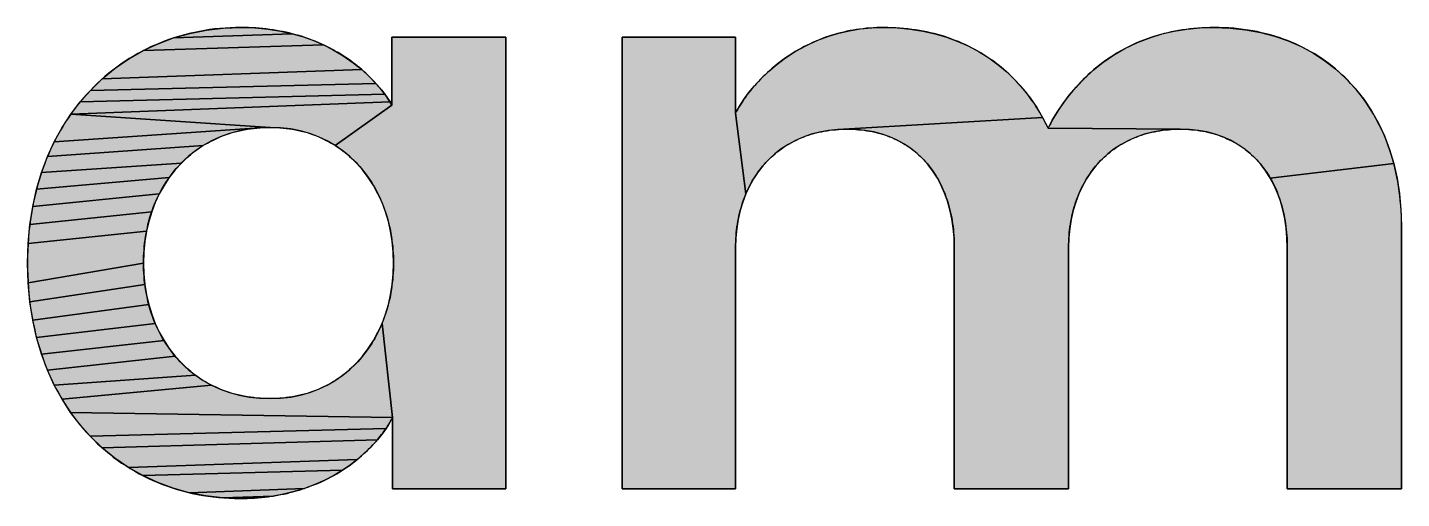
# Model space of a CAD drawing. Header units: millimetres. Extents: x 0 to 420, y 0 to 297.
# Drawn here: x 349.6 to 360.3, y 52.12 to 55.79 of the extents above; entities that cross this region are included whole.
import ezdxf

# ---------------------------------------------------------------- set-up
doc = ezdxf.new("R2010")
doc.units = ezdxf.units.MM
doc.header["$LTSCALE"] = 23.1
doc.layers.get('0').update_dxf_attribs({"linetype": 'CONTINUOUS'})

msp = doc.modelspace()

# ---------------------------------------------------------------- hatches: boundary and pattern name
at = {"linetype": 'CONTINUOUS'}
for points in [[(351.125, 55.782), (351.26, 55.788), (351.369, 55.784), (351.472, 55.775), (351.569, 55.759), (351.661, 55.739), (350.737, 55.706), (350.863, 55.741), (350.992, 55.767)], [(356.268, 55.788), (356.372, 55.784), (356.473, 55.775), (356.571, 55.76), (356.666, 55.738), (356.757, 55.712), (356.845, 55.679), (356.929, 55.641), (357.01, 55.598), (357.086, 55.55), (357.159, 55.497), (357.228, 55.439), (357.292, 55.377), (357.352, 55.31), (357.408, 55.239), (357.459, 55.164), (357.505, 55.085), (355.909, 54.992), (355.837, 54.985), (355.768, 54.972), (355.702, 54.955), (355.639, 54.933), (355.58, 54.907), (355.523, 54.876), (355.469, 54.841), (355.419, 54.802), (355.372, 54.759), (355.329, 54.712), (355.29, 54.662), (355.254, 54.608), (355.222, 54.551), (355.194, 54.491), (355.114, 55.12), (355.142, 55.17), (355.175, 55.223), (355.215, 55.277), (355.261, 55.333), (355.313, 55.389), (355.37, 55.444), (355.434, 55.498), (355.503, 55.55), (355.578, 55.599), (355.66, 55.644), (355.747, 55.685), (355.839, 55.719), (355.918, 55.743), (356, 55.762), (356.085, 55.776), (356.175, 55.785)], [(358.84, 55.788), (358.965, 55.783), (359.086, 55.77), (359.201, 55.749), (359.312, 55.72), (359.418, 55.683), (359.519, 55.638), (359.614, 55.587), (359.704, 55.528), (359.789, 55.462), (359.867, 55.391), (359.94, 55.312), (360.006, 55.228), (360.066, 55.138), (360.12, 55.043), (360.167, 54.942), (360.207, 54.837), (360.24, 54.727), (359.278, 54.614), (359.244, 54.668), (359.206, 54.718), (359.165, 54.764), (359.121, 54.806), (359.072, 54.845), (359.021, 54.879), (358.967, 54.909), (358.909, 54.935), (358.848, 54.956), (358.784, 54.973), (358.718, 54.985), (358.648, 54.993), (358.576, 54.995), (357.547, 55.002), (357.58, 55.064), (357.618, 55.128), (357.662, 55.193), (357.712, 55.26), (357.768, 55.326), (357.83, 55.391), (357.899, 55.454), (357.975, 55.515), (358.057, 55.571), (358.146, 55.623), (358.243, 55.67), (358.347, 55.71), (358.436, 55.737), (358.529, 55.758), (358.628, 55.774), (358.731, 55.784)], [(351.973, 55.617), (352.058, 55.566), (352.135, 55.513), (352.203, 55.459), (350.181, 55.388), (350.282, 55.47), (350.388, 55.543), (350.499, 55.607), (351.903, 55.652)], [(351.747, 55.714), (351.827, 55.685), (351.903, 55.652), (350.499, 55.607), (350.616, 55.661), (350.737, 55.706), (351.661, 55.739)], [(352.435, 55.183), (352.435, 55.711), (353.325, 55.711), (353.325, 52.193), (352.442, 52.193), (352.442, 52.749), (352.36, 53.481), (352.386, 53.553), (352.409, 53.628), (352.426, 53.705), (352.439, 53.785), (352.446, 53.868), (352.449, 53.952), (352.446, 54.037), (352.439, 54.119), (352.426, 54.199), (352.409, 54.276), (352.386, 54.351), (352.36, 54.423), (352.328, 54.492), (352.293, 54.557), (352.253, 54.619), (352.209, 54.677), (352.161, 54.731), (352.109, 54.781), (352.054, 54.827), (351.995, 54.868)], [(355.114, 54.07), (355.114, 52.193), (354.231, 52.193), (354.231, 55.711), (355.114, 55.711), (355.114, 55.12), (355.194, 54.491), (355.17, 54.427), (355.15, 54.361), (355.134, 54.292), (355.123, 54.221), (355.116, 54.147)], [(352.262, 55.404), (352.312, 55.352), (350.088, 55.297), (350.181, 55.388), (352.203, 55.459)], [(352.355, 55.302), (352.381, 55.267), (350.008, 55.208), (350.088, 55.297), (352.312, 55.352)], [(352.404, 55.235), (352.422, 55.207), (349.935, 55.111), (350.008, 55.208), (352.381, 55.267)], [(352.435, 55.183), (351.995, 54.868), (351.932, 54.904), (351.866, 54.935), (351.797, 54.961), (351.724, 54.982), (351.649, 54.997), (351.57, 55.006), (351.489, 55.009), (349.935, 55.111), (352.422, 55.207)], [(349.868, 55.007), (349.935, 55.111), (351.489, 55.009), (351.405, 55.006), (349.807, 54.897)], [(356.055, 54.993), (355.983, 54.995), (355.909, 54.992), (357.505, 55.085), (357.547, 55.002), (358.576, 54.995), (358.502, 54.992), (358.43, 54.985), (358.362, 54.972), (358.296, 54.955), (358.233, 54.933), (358.173, 54.907), (358.116, 54.876), (358.063, 54.841), (358.012, 54.802), (357.966, 54.759), (357.922, 54.712), (357.883, 54.662), (357.847, 54.608), (357.815, 54.551), (357.787, 54.491), (357.763, 54.427), (357.743, 54.361), (357.728, 54.292), (357.716, 54.221), (357.709, 54.147), (357.707, 54.07), (357.707, 52.193), (356.817, 52.193), (356.817, 54.07), (356.815, 54.148), (356.809, 54.224), (356.798, 54.297), (356.783, 54.366), (356.765, 54.433), (356.742, 54.497), (356.715, 54.557), (356.685, 54.614), (356.651, 54.668), (356.613, 54.718), (356.572, 54.764), (356.527, 54.806), (356.479, 54.845), (356.428, 54.879), (356.373, 54.909), (356.316, 54.935), (356.255, 54.956), (356.191, 54.973), (356.124, 54.985)], [(351.032, 54.904), (350.968, 54.868), (349.754, 54.781), (349.807, 54.897), (351.405, 55.006), (351.324, 54.997), (351.246, 54.982), (351.172, 54.961), (351.1, 54.935)], [(350.85, 54.781), (350.797, 54.731), (349.708, 54.658), (349.754, 54.781), (350.968, 54.868), (350.907, 54.827)], [(350.748, 54.677), (350.702, 54.619), (349.669, 54.528), (349.708, 54.658), (350.797, 54.731)], [(360.24, 54.727), (360.266, 54.612), (360.285, 54.493), (360.296, 54.37), (360.3, 54.244), (360.3, 52.193), (359.41, 52.193), (359.41, 54.07), (359.408, 54.148), (359.402, 54.224), (359.391, 54.297), (359.376, 54.366), (359.358, 54.433), (359.335, 54.497), (359.308, 54.557), (359.278, 54.614)], [(350.662, 54.557), (350.625, 54.492), (349.639, 54.393), (349.669, 54.528), (350.702, 54.619)], [(350.593, 54.423), (350.566, 54.351), (349.617, 54.252), (349.639, 54.393), (350.625, 54.492)], [(350.543, 54.276), (350.525, 54.199), (349.603, 54.105), (349.617, 54.252), (350.566, 54.351)], [(350.513, 54.119), (350.505, 54.037), (350.502, 53.952), (349.603, 53.798), (349.598, 53.952), (349.603, 54.105), (350.525, 54.199)], [(350.505, 53.868), (350.513, 53.785), (349.617, 53.649), (349.603, 53.798), (350.502, 53.952)], [(350.525, 53.705), (350.543, 53.628), (349.639, 53.507), (349.617, 53.649), (350.513, 53.785)], [(350.566, 53.553), (350.593, 53.481), (349.669, 53.371), (349.639, 53.507), (350.543, 53.628)], [(350.625, 53.412), (350.662, 53.347), (349.708, 53.241), (349.669, 53.371), (350.593, 53.481)], [(351.489, 52.895), (351.57, 52.898), (351.649, 52.907), (351.724, 52.922), (351.797, 52.943), (351.866, 52.969), (351.932, 53), (351.995, 53.036), (352.054, 53.077), (352.109, 53.123), (352.161, 53.173), (352.209, 53.227), (352.253, 53.285), (352.293, 53.347), (352.328, 53.412), (352.36, 53.481), (352.442, 52.749), (349.934, 52.787), (349.868, 52.891), (351.032, 53), (351.1, 52.969), (351.172, 52.943), (351.246, 52.922), (351.324, 52.907), (351.405, 52.898)], [(350.702, 53.285), (350.748, 53.227), (349.754, 53.118), (349.708, 53.241), (350.662, 53.347)], [(350.85, 53.123), (350.907, 53.077), (349.807, 53.001), (349.754, 53.118), (350.748, 53.227), (350.797, 53.173)], [(350.968, 53.036), (351.032, 53), (349.868, 52.891), (349.807, 53.001), (350.907, 53.077)], [(352.413, 52.696), (352.391, 52.663), (350.087, 52.602), (350.008, 52.691), (349.934, 52.787), (352.442, 52.749), (352.429, 52.725)], [(352.366, 52.627), (352.324, 52.575), (350.18, 52.512), (350.087, 52.602), (352.391, 52.663)], [(352.274, 52.52), (352.216, 52.464), (352.166, 52.421), (350.386, 52.358), (350.28, 52.43), (350.18, 52.512), (352.324, 52.575)], [(352.111, 52.378), (352.051, 52.337), (350.497, 52.295), (350.386, 52.358), (352.166, 52.421)], [(351.985, 52.297), (351.914, 52.26), (351.837, 52.226), (351.755, 52.195), (350.859, 52.162), (350.734, 52.197), (350.613, 52.241), (350.497, 52.295), (352.051, 52.337)], [(351.666, 52.168), (351.592, 52.151), (351.513, 52.136), (351.119, 52.122), (350.987, 52.137), (350.859, 52.162), (351.755, 52.195)], [(351.43, 52.126), (351.344, 52.119), (351.253, 52.117), (351.119, 52.122), (351.513, 52.136)]]:
    msp.add_hatch(color=7, dxfattribs=at).paths.add_polyline_path(points)

# ---------------------------------------------------------------- linework, layer by layer
at = {"color": 7, "linetype": 'CONTINUOUS'}
for p, q in [((353.325, 55.711), (352.435, 55.711)), ((352.435, 55.711), (352.435, 55.183)), ((353.325, 52.193), (353.325, 55.711)), ((355.114, 55.711), (354.231, 55.711)), ((354.231, 55.711), (354.231, 52.193)), ((355.114, 55.12), (355.114, 55.711)), ((360.3, 52.193), (360.3, 54.244)), ((355.114, 52.193), (355.114, 54.07)), ((356.817, 54.07), (356.817, 52.193)), ((357.707, 52.193), (357.707, 54.07)), ((359.41, 54.07), (359.41, 52.193)), ((352.442, 52.749), (352.442, 52.193)), ((352.442, 52.193), (353.325, 52.193)), ((354.231, 52.193), (355.114, 52.193)), ((356.817, 52.193), (357.707, 52.193)), ((359.41, 52.193), (360.3, 52.193))]:
    msp.add_line(p, q, dxfattribs=at)
for points in [[(351.26, 55.788), (351.219, 55.787), (351.178, 55.786), (351.137, 55.783), (351.096, 55.78), (351.056, 55.776), (351.016, 55.771), (350.976, 55.764), (350.937, 55.757), (350.898, 55.749), (350.859, 55.741), (350.821, 55.731), (350.783, 55.72), (350.745, 55.709), (350.708, 55.696), (350.671, 55.683), (350.634, 55.669), (350.598, 55.653), (350.562, 55.638), (350.527, 55.621), (350.493, 55.603), (350.458, 55.584), (350.424, 55.565), (350.391, 55.545), (350.358, 55.524), (350.326, 55.502), (350.294, 55.479), (350.263, 55.456), (350.232, 55.431), (350.202, 55.406), (350.173, 55.38), (350.144, 55.353), (350.115, 55.326), (350.088, 55.297), (350.061, 55.269), (350.036, 55.24), (350.011, 55.21), (349.986, 55.18), (349.962, 55.149), (349.939, 55.117), (349.917, 55.084), (349.895, 55.051), (349.873, 55.017), (349.853, 54.982), (349.833, 54.947), (349.814, 54.911), (349.796, 54.874), (349.778, 54.836), (349.761, 54.798), (349.745, 54.759), (349.73, 54.72), (349.715, 54.68), (349.702, 54.639), (349.689, 54.598), (349.677, 54.556), (349.665, 54.513), (349.655, 54.469), (349.645, 54.425), (349.637, 54.381), (349.629, 54.336), (349.622, 54.29), (349.616, 54.243), (349.61, 54.196), (349.606, 54.149), (349.603, 54.1), (349.6, 54.052), (349.599, 54.002), (349.598, 53.952)], [(351.125, 55.782), (351.26, 55.788), (351.369, 55.784), (351.472, 55.775), (351.569, 55.759), (351.661, 55.739), (350.737, 55.706), (350.863, 55.741), (350.992, 55.767), (351.125, 55.782)], [(352.435, 55.183), (352.431, 55.19), (352.427, 55.197), (352.423, 55.205), (352.418, 55.213), (352.412, 55.222), (352.407, 55.23), (352.401, 55.24), (352.394, 55.249), (352.387, 55.259), (352.38, 55.269), (352.372, 55.28), (352.364, 55.291), (352.355, 55.302), (352.345, 55.314), (352.335, 55.326), (352.324, 55.339), (352.312, 55.352), (352.3, 55.365), (352.288, 55.378), (352.275, 55.391), (352.262, 55.404), (352.248, 55.418), (352.233, 55.431), (352.218, 55.445), (352.203, 55.459), (352.186, 55.472), (352.17, 55.486), (352.153, 55.5), (352.135, 55.513), (352.117, 55.527), (352.098, 55.54), (352.078, 55.553), (352.058, 55.566), (352.038, 55.579), (352.017, 55.592), (351.995, 55.604), (351.973, 55.617), (351.952, 55.628), (351.93, 55.639), (351.908, 55.649), (351.886, 55.66), (351.863, 55.67), (351.839, 55.68), (351.815, 55.689), (351.791, 55.698), (351.766, 55.707), (351.74, 55.716), (351.714, 55.724), (351.688, 55.731), (351.661, 55.739), (351.637, 55.745), (351.612, 55.75), (351.588, 55.756), (351.563, 55.76), (351.537, 55.765), (351.511, 55.769), (351.485, 55.773), (351.458, 55.776), (351.431, 55.779), (351.404, 55.782), (351.376, 55.784), (351.347, 55.785), (351.319, 55.787), (351.29, 55.787), (351.26, 55.788)], [(356.268, 55.788), (356.372, 55.784), (356.473, 55.775), (356.571, 55.76), (356.666, 55.738), (356.757, 55.712), (356.845, 55.679), (356.929, 55.641), (357.01, 55.598), (357.086, 55.55), (357.159, 55.497), (357.228, 55.439), (357.292, 55.377), (357.352, 55.31), (357.408, 55.239), (357.459, 55.164), (357.505, 55.085), (355.909, 54.992), (355.837, 54.985), (355.768, 54.972), (355.702, 54.955), (355.639, 54.933), (355.58, 54.907), (355.523, 54.876), (355.469, 54.841), (355.419, 54.802), (355.372, 54.759), (355.329, 54.712), (355.29, 54.662), (355.254, 54.608), (355.222, 54.551), (355.194, 54.491), (355.114, 55.12), (355.142, 55.17), (355.175, 55.223), (355.215, 55.277), (355.261, 55.333), (355.313, 55.389), (355.37, 55.444), (355.434, 55.498), (355.503, 55.55), (355.578, 55.599), (355.66, 55.644), (355.747, 55.685), (355.839, 55.719), (355.918, 55.743), (356, 55.762), (356.085, 55.776), (356.175, 55.785), (356.268, 55.788)], [(356.268, 55.788), (356.24, 55.787), (356.213, 55.787), (356.186, 55.785), (356.159, 55.783), (356.132, 55.781), (356.106, 55.778), (356.08, 55.775), (356.055, 55.771), (356.03, 55.767), (356.005, 55.763), (355.98, 55.758), (355.956, 55.752), (355.932, 55.747), (355.908, 55.74), (355.885, 55.734), (355.862, 55.727), (355.839, 55.719), (355.814, 55.711), (355.789, 55.702), (355.765, 55.692), (355.741, 55.682), (355.717, 55.672), (355.694, 55.661), (355.671, 55.65), (355.648, 55.639), (355.626, 55.627), (355.605, 55.615), (355.584, 55.602), (355.563, 55.59), (355.543, 55.577), (355.523, 55.564), (355.503, 55.55), (355.481, 55.535), (355.46, 55.519), (355.439, 55.503), (355.419, 55.486), (355.399, 55.47), (355.38, 55.453), (355.361, 55.436), (355.343, 55.419), (355.325, 55.402), (355.308, 55.385), (355.292, 55.367), (355.276, 55.35), (355.261, 55.333), (355.246, 55.316), (355.232, 55.299), (355.218, 55.282), (355.205, 55.265), (355.193, 55.248), (355.181, 55.231), (355.17, 55.214), (355.159, 55.198), (355.149, 55.182), (355.139, 55.166), (355.13, 55.151), (355.122, 55.135), (355.114, 55.12)], [(357.547, 55.002), (357.535, 55.028), (357.522, 55.053), (357.509, 55.078), (357.496, 55.102), (357.482, 55.126), (357.468, 55.15), (357.453, 55.173), (357.438, 55.197), (357.422, 55.219), (357.406, 55.242), (357.389, 55.264), (357.373, 55.285), (357.355, 55.306), (357.338, 55.327), (357.319, 55.347), (357.301, 55.367), (357.282, 55.387), (357.263, 55.406), (357.243, 55.425), (357.223, 55.443), (357.202, 55.461), (357.181, 55.479), (357.16, 55.496), (357.139, 55.513), (357.117, 55.529), (357.094, 55.544), (357.071, 55.56), (357.048, 55.575), (357.025, 55.589), (357.001, 55.603), (356.977, 55.616), (356.952, 55.629), (356.928, 55.642), (356.902, 55.654), (356.877, 55.665), (356.851, 55.677), (356.825, 55.687), (356.798, 55.697), (356.771, 55.707), (356.744, 55.716), (356.717, 55.724), (356.689, 55.732), (356.661, 55.74), (356.632, 55.747), (356.604, 55.753), (356.574, 55.759), (356.545, 55.764), (356.515, 55.769), (356.486, 55.773), (356.455, 55.777), (356.425, 55.78), (356.394, 55.783), (356.363, 55.785), (356.332, 55.786), (356.3, 55.787), (356.268, 55.788)], [(358.84, 55.788), (358.965, 55.783), (359.086, 55.77), (359.201, 55.749), (359.312, 55.72), (359.418, 55.683), (359.519, 55.638), (359.614, 55.587), (359.704, 55.528), (359.789, 55.462), (359.867, 55.391), (359.94, 55.312), (360.006, 55.228), (360.066, 55.138), (360.12, 55.043), (360.167, 54.942), (360.207, 54.837), (360.24, 54.727), (359.278, 54.614), (359.244, 54.668), (359.206, 54.718), (359.165, 54.764), (359.121, 54.806), (359.072, 54.845), (359.021, 54.879), (358.967, 54.909), (358.909, 54.935), (358.848, 54.956), (358.784, 54.973), (358.718, 54.985), (358.648, 54.993), (358.576, 54.995), (357.547, 55.002), (357.58, 55.064), (357.618, 55.128), (357.662, 55.193), (357.712, 55.26), (357.768, 55.326), (357.83, 55.391), (357.899, 55.454), (357.975, 55.515), (358.057, 55.571), (358.146, 55.623), (358.243, 55.67), (358.347, 55.71), (358.436, 55.737), (358.529, 55.758), (358.628, 55.774), (358.731, 55.784), (358.84, 55.788)], [(358.84, 55.788), (358.808, 55.787), (358.776, 55.786), (358.744, 55.785), (358.713, 55.783), (358.682, 55.78), (358.652, 55.777), (358.622, 55.773), (358.592, 55.769), (358.563, 55.765), (358.535, 55.759), (358.507, 55.754), (358.479, 55.747), (358.452, 55.741), (358.425, 55.734), (358.398, 55.726), (358.372, 55.718), (358.347, 55.71), (358.318, 55.7), (358.291, 55.689), (358.263, 55.678), (358.236, 55.667), (358.21, 55.655), (358.184, 55.643), (358.159, 55.63), (358.134, 55.617), (358.11, 55.603), (358.086, 55.589), (358.063, 55.575), (358.04, 55.56), (358.018, 55.545), (357.996, 55.53), (357.975, 55.515), (357.951, 55.497), (357.928, 55.478), (357.905, 55.459), (357.883, 55.44), (357.861, 55.421), (357.841, 55.401), (357.82, 55.381), (357.801, 55.361), (357.782, 55.341), (357.764, 55.321), (357.746, 55.301), (357.729, 55.28), (357.712, 55.26), (357.695, 55.238), (357.678, 55.215), (357.662, 55.193), (357.647, 55.171), (357.632, 55.149), (357.618, 55.128), (357.605, 55.106), (357.592, 55.085), (357.58, 55.064), (357.568, 55.043), (357.557, 55.022), (357.547, 55.002)], [(360.3, 54.244), (360.3, 54.283), (360.299, 54.323), (360.297, 54.361), (360.294, 54.4), (360.291, 54.438), (360.287, 54.475), (360.282, 54.513), (360.277, 54.55), (360.271, 54.586), (360.264, 54.622), (360.257, 54.658), (360.248, 54.693), (360.24, 54.728), (360.23, 54.763), (360.22, 54.797), (360.209, 54.83), (360.197, 54.864), (360.185, 54.896), (360.172, 54.929), (360.159, 54.96), (360.145, 54.992), (360.13, 55.023), (360.114, 55.053), (360.098, 55.083), (360.082, 55.112), (360.064, 55.141), (360.046, 55.169), (360.028, 55.197), (360.009, 55.224), (359.989, 55.251), (359.969, 55.277), (359.948, 55.303), (359.926, 55.328), (359.904, 55.352), (359.881, 55.376), (359.858, 55.399), (359.834, 55.422), (359.81, 55.444), (359.785, 55.466), (359.759, 55.486), (359.733, 55.507), (359.707, 55.526), (359.68, 55.545), (359.652, 55.563), (359.624, 55.581), (359.595, 55.598), (359.566, 55.614), (359.536, 55.63), (359.506, 55.645), (359.475, 55.659), (359.444, 55.673), (359.412, 55.685), (359.38, 55.697), (359.347, 55.709), (359.314, 55.719), (359.28, 55.729), (359.246, 55.738), (359.211, 55.747), (359.176, 55.755), (359.141, 55.761), (359.105, 55.767), (359.068, 55.773), (359.031, 55.777), (358.994, 55.781), (358.956, 55.784), (358.918, 55.786), (358.879, 55.787), (358.84, 55.788)], [(351.973, 55.617), (352.058, 55.566), (352.135, 55.513), (352.203, 55.459), (350.181, 55.388), (350.282, 55.47), (350.388, 55.543), (350.499, 55.607), (351.903, 55.652), (351.973, 55.617)], [(351.747, 55.714), (351.827, 55.685), (351.903, 55.652), (350.499, 55.607), (350.616, 55.661), (350.737, 55.706), (351.661, 55.739), (351.747, 55.714)], [(352.435, 55.183), (352.435, 55.711), (353.325, 55.711), (353.325, 52.193), (352.442, 52.193), (352.442, 52.749), (352.36, 53.481), (352.386, 53.553), (352.409, 53.628), (352.426, 53.705), (352.439, 53.785), (352.446, 53.868), (352.449, 53.952), (352.446, 54.037), (352.439, 54.119), (352.426, 54.199), (352.409, 54.276), (352.386, 54.351), (352.36, 54.423), (352.328, 54.492), (352.293, 54.557), (352.253, 54.619), (352.209, 54.677), (352.161, 54.731), (352.109, 54.781), (352.054, 54.827), (351.995, 54.868), (352.435, 55.183)], [(355.114, 54.07), (355.114, 52.193), (354.231, 52.193), (354.231, 55.711), (355.114, 55.711), (355.114, 55.12), (355.194, 54.491), (355.17, 54.427), (355.15, 54.361), (355.134, 54.292), (355.123, 54.221), (355.116, 54.147), (355.114, 54.07)], [(352.262, 55.404), (352.312, 55.352), (350.088, 55.297), (350.181, 55.388), (352.203, 55.459), (352.262, 55.404)], [(352.355, 55.302), (352.381, 55.267), (350.008, 55.208), (350.088, 55.297), (352.312, 55.352), (352.355, 55.302)], [(352.404, 55.235), (352.422, 55.207), (349.935, 55.111), (350.008, 55.208), (352.381, 55.267), (352.404, 55.235)], [(352.435, 55.183), (351.995, 54.868), (351.932, 54.904), (351.866, 54.935), (351.797, 54.961), (351.724, 54.982), (351.649, 54.997), (351.57, 55.006), (351.489, 55.009), (349.935, 55.111), (352.422, 55.207), (352.435, 55.183)], [(349.868, 55.007), (349.935, 55.111), (351.489, 55.009), (351.405, 55.006), (349.807, 54.897), (349.868, 55.007)], [(350.502, 53.952), (350.502, 53.978), (350.503, 54.005), (350.504, 54.03), (350.506, 54.056), (350.508, 54.082), (350.511, 54.107), (350.514, 54.132), (350.518, 54.157), (350.522, 54.181), (350.527, 54.206), (350.532, 54.23), (350.537, 54.254), (350.544, 54.278), (350.55, 54.301), (350.557, 54.324), (350.564, 54.347), (350.572, 54.369), (350.581, 54.392), (350.589, 54.414), (350.599, 54.435), (350.608, 54.457), (350.618, 54.478), (350.629, 54.499), (350.64, 54.519), (350.651, 54.539), (350.663, 54.559), (350.675, 54.579), (350.688, 54.598), (350.701, 54.616), (350.714, 54.635), (350.728, 54.653), (350.742, 54.67), (350.757, 54.688), (350.772, 54.705), (350.787, 54.721), (350.803, 54.737), (350.819, 54.753), (350.835, 54.768), (350.852, 54.783), (350.87, 54.798), (350.887, 54.812), (350.905, 54.825), (350.924, 54.839), (350.942, 54.851), (350.961, 54.864), (350.981, 54.876), (351, 54.887), (351.021, 54.898), (351.041, 54.908), (351.062, 54.918), (351.083, 54.928), (351.104, 54.937), (351.126, 54.945), (351.148, 54.953), (351.171, 54.961), (351.193, 54.968), (351.216, 54.974), (351.24, 54.98), (351.263, 54.985), (351.287, 54.99), (351.312, 54.995), (351.336, 54.998), (351.361, 55.001), (351.386, 55.004), (351.411, 55.006), (351.437, 55.008), (351.463, 55.008), (351.489, 55.009)], [(351.489, 55.009), (351.515, 55.008), (351.54, 55.008), (351.565, 55.006), (351.589, 55.004), (351.613, 55.001), (351.637, 54.998), (351.661, 54.995), (351.685, 54.99), (351.708, 54.985), (351.731, 54.98), (351.753, 54.974), (351.776, 54.968), (351.798, 54.961), (351.819, 54.953), (351.841, 54.945), (351.862, 54.937), (351.883, 54.928), (351.903, 54.918), (351.923, 54.908), (351.943, 54.898), (351.963, 54.887), (351.982, 54.876), (352.001, 54.864), (352.019, 54.851), (352.038, 54.839), (352.055, 54.825), (352.073, 54.812), (352.09, 54.798), (352.107, 54.783), (352.123, 54.768), (352.139, 54.753), (352.155, 54.737), (352.171, 54.721), (352.186, 54.705), (352.2, 54.688), (352.214, 54.67), (352.228, 54.653), (352.242, 54.635), (352.255, 54.616), (352.267, 54.598), (352.28, 54.579), (352.292, 54.559), (352.303, 54.539), (352.314, 54.519), (352.325, 54.499), (352.335, 54.478), (352.345, 54.457), (352.354, 54.435), (352.363, 54.414), (352.372, 54.392), (352.38, 54.369), (352.388, 54.347), (352.395, 54.324), (352.402, 54.301), (352.408, 54.278), (352.414, 54.254), (352.42, 54.23), (352.425, 54.206), (352.429, 54.181), (352.433, 54.157), (352.437, 54.132), (352.44, 54.107), (352.443, 54.082), (352.445, 54.056), (352.447, 54.03), (352.448, 54.005), (352.449, 53.978), (352.449, 53.952)], [(356.055, 54.993), (355.983, 54.995), (355.909, 54.992), (357.505, 55.085), (357.547, 55.002), (358.576, 54.995), (358.502, 54.992), (358.43, 54.985), (358.362, 54.972), (358.296, 54.955), (358.233, 54.933), (358.173, 54.907), (358.116, 54.876), (358.063, 54.841), (358.012, 54.802), (357.966, 54.759), (357.922, 54.712), (357.883, 54.662), (357.847, 54.608), (357.815, 54.551), (357.787, 54.491), (357.763, 54.427), (357.743, 54.361), (357.728, 54.292), (357.716, 54.221), (357.709, 54.147), (357.707, 54.07), (357.707, 52.193), (356.817, 52.193), (356.817, 54.07), (356.815, 54.148), (356.809, 54.224), (356.798, 54.297), (356.783, 54.366), (356.765, 54.433), (356.742, 54.497), (356.715, 54.557), (356.685, 54.614), (356.651, 54.668), (356.613, 54.718), (356.572, 54.764), (356.527, 54.806), (356.479, 54.845), (356.428, 54.879), (356.373, 54.909), (356.316, 54.935), (356.255, 54.956), (356.191, 54.973), (356.124, 54.985), (356.055, 54.993)], [(351.032, 54.904), (350.968, 54.868), (349.754, 54.781), (349.807, 54.897), (351.405, 55.006), (351.324, 54.997), (351.246, 54.982), (351.172, 54.961), (351.1, 54.935), (351.032, 54.904)], [(355.114, 54.07), (355.114, 54.094), (355.115, 54.118), (355.116, 54.141), (355.117, 54.164), (355.119, 54.187), (355.122, 54.21), (355.124, 54.232), (355.128, 54.255), (355.131, 54.277), (355.135, 54.298), (355.14, 54.32), (355.145, 54.341), (355.15, 54.362), (355.156, 54.383), (355.162, 54.403), (355.168, 54.424), (355.175, 54.444), (355.183, 54.463), (355.19, 54.483), (355.198, 54.502), (355.207, 54.52), (355.216, 54.539), (355.225, 54.557), (355.234, 54.575), (355.244, 54.592), (355.255, 54.61), (355.265, 54.627), (355.276, 54.643), (355.288, 54.66), (355.3, 54.676), (355.312, 54.691), (355.324, 54.706), (355.337, 54.721), (355.35, 54.736), (355.364, 54.75), (355.378, 54.764), (355.392, 54.778), (355.406, 54.791), (355.421, 54.804), (355.436, 54.816), (355.452, 54.828), (355.468, 54.84), (355.484, 54.851), (355.5, 54.862), (355.517, 54.872), (355.534, 54.882), (355.552, 54.892), (355.569, 54.901), (355.587, 54.91), (355.606, 54.919), (355.624, 54.927), (355.643, 54.934), (355.662, 54.942), (355.682, 54.948), (355.702, 54.955), (355.722, 54.96), (355.742, 54.966), (355.762, 54.971), (355.783, 54.975), (355.804, 54.979), (355.826, 54.983), (355.847, 54.986), (355.869, 54.989), (355.892, 54.991), (355.914, 54.993), (355.937, 54.994), (355.96, 54.995), (355.983, 54.995)], [(355.983, 54.995), (356.005, 54.995), (356.028, 54.994), (356.05, 54.993), (356.072, 54.991), (356.093, 54.989), (356.114, 54.987), (356.135, 54.983), (356.156, 54.98), (356.177, 54.976), (356.197, 54.972), (356.217, 54.967), (356.236, 54.962), (356.256, 54.956), (356.275, 54.95), (356.294, 54.943), (356.312, 54.936), (356.33, 54.929), (356.348, 54.921), (356.366, 54.913), (356.383, 54.904), (356.4, 54.895), (356.417, 54.885), (356.433, 54.876), (356.449, 54.865), (356.465, 54.855), (356.481, 54.844), (356.496, 54.832), (356.511, 54.82), (356.525, 54.808), (356.539, 54.795), (356.553, 54.782), (356.567, 54.769), (356.58, 54.755), (356.593, 54.741), (356.606, 54.727), (356.618, 54.712), (356.63, 54.697), (356.641, 54.681), (356.652, 54.665), (356.663, 54.649), (356.674, 54.633), (356.684, 54.616), (356.694, 54.599), (356.703, 54.581), (356.712, 54.563), (356.721, 54.545), (356.729, 54.527), (356.737, 54.508), (356.745, 54.489), (356.752, 54.469), (356.759, 54.449), (356.766, 54.429), (356.772, 54.409), (356.778, 54.388), (356.783, 54.367), (356.788, 54.346), (356.793, 54.325), (356.797, 54.303), (356.801, 54.281), (356.804, 54.259), (356.807, 54.236), (356.81, 54.213), (356.812, 54.19), (356.814, 54.166), (356.815, 54.143), (356.816, 54.119), (356.817, 54.095), (356.817, 54.07)], [(357.707, 54.07), (357.707, 54.094), (357.708, 54.118), (357.709, 54.141), (357.711, 54.164), (357.713, 54.187), (357.715, 54.21), (357.718, 54.232), (357.721, 54.255), (357.725, 54.277), (357.729, 54.298), (357.733, 54.32), (357.738, 54.341), (357.743, 54.362), (357.749, 54.383), (357.755, 54.403), (357.762, 54.424), (357.769, 54.444), (357.776, 54.463), (357.784, 54.483), (357.792, 54.502), (357.8, 54.52), (357.809, 54.539), (357.818, 54.557), (357.828, 54.575), (357.838, 54.592), (357.848, 54.61), (357.859, 54.627), (357.87, 54.643), (357.881, 54.66), (357.893, 54.676), (357.905, 54.691), (357.918, 54.706), (357.93, 54.721), (357.944, 54.736), (357.957, 54.75), (357.971, 54.764), (357.985, 54.778), (358, 54.791), (358.014, 54.804), (358.03, 54.816), (358.045, 54.828), (358.061, 54.84), (358.077, 54.851), (358.094, 54.862), (358.11, 54.872), (358.127, 54.882), (358.145, 54.892), (358.163, 54.901), (358.181, 54.91), (358.199, 54.919), (358.217, 54.927), (358.236, 54.934), (358.256, 54.942), (358.275, 54.948), (358.295, 54.955), (358.315, 54.96), (358.335, 54.966), (358.356, 54.971), (358.377, 54.975), (358.398, 54.979), (358.419, 54.983), (358.441, 54.986), (358.463, 54.989), (358.485, 54.991), (358.507, 54.993), (358.53, 54.994), (358.553, 54.995), (358.576, 54.995)], [(358.576, 54.995), (358.599, 54.995), (358.621, 54.994), (358.643, 54.993), (358.665, 54.991), (358.686, 54.989), (358.708, 54.987), (358.729, 54.983), (358.75, 54.98), (358.77, 54.976), (358.79, 54.972), (358.81, 54.967), (358.83, 54.962), (358.849, 54.956), (358.868, 54.95), (358.887, 54.943), (358.905, 54.936), (358.924, 54.929), (358.941, 54.921), (358.959, 54.913), (358.976, 54.904), (358.993, 54.895), (359.01, 54.885), (359.027, 54.876), (359.043, 54.865), (359.058, 54.855), (359.074, 54.844), (359.089, 54.832), (359.104, 54.82), (359.118, 54.808), (359.133, 54.795), (359.147, 54.782), (359.16, 54.769), (359.173, 54.755), (359.186, 54.741), (359.199, 54.727), (359.211, 54.712), (359.223, 54.697), (359.234, 54.681), (359.246, 54.665), (359.256, 54.649), (359.267, 54.633), (359.277, 54.616), (359.287, 54.599), (359.296, 54.581), (359.306, 54.563), (359.314, 54.545), (359.323, 54.527), (359.331, 54.508), (359.338, 54.489), (359.346, 54.469), (359.352, 54.449), (359.359, 54.429), (359.365, 54.409), (359.371, 54.388), (359.376, 54.367), (359.381, 54.346), (359.386, 54.325), (359.39, 54.303), (359.394, 54.281), (359.397, 54.259), (359.4, 54.236), (359.403, 54.213), (359.405, 54.19), (359.407, 54.166), (359.409, 54.143), (359.41, 54.119), (359.41, 54.095), (359.41, 54.07)], [(350.85, 54.781), (350.797, 54.731), (349.708, 54.658), (349.754, 54.781), (350.968, 54.868), (350.907, 54.827), (350.85, 54.781)], [(350.748, 54.677), (350.702, 54.619), (349.669, 54.528), (349.708, 54.658), (350.797, 54.731), (350.748, 54.677)], [(360.24, 54.727), (360.266, 54.612), (360.285, 54.493), (360.296, 54.37), (360.3, 54.244), (360.3, 52.193), (359.41, 52.193), (359.41, 54.07), (359.408, 54.148), (359.402, 54.224), (359.391, 54.297), (359.376, 54.366), (359.358, 54.433), (359.335, 54.497), (359.308, 54.557), (359.278, 54.614), (360.24, 54.727)], [(350.662, 54.557), (350.625, 54.492), (349.639, 54.393), (349.669, 54.528), (350.702, 54.619), (350.662, 54.557)], [(350.593, 54.423), (350.566, 54.351), (349.617, 54.252), (349.639, 54.393), (350.625, 54.492), (350.593, 54.423)], [(350.543, 54.276), (350.525, 54.199), (349.603, 54.105), (349.617, 54.252), (350.566, 54.351), (350.543, 54.276)], [(350.513, 54.119), (350.505, 54.037), (350.502, 53.952), (349.603, 53.798), (349.598, 53.952), (349.603, 54.105), (350.525, 54.199), (350.513, 54.119)], [(349.598, 53.952), (349.599, 53.903), (349.6, 53.854), (349.603, 53.806), (349.606, 53.759), (349.61, 53.712), (349.615, 53.666), (349.62, 53.62), (349.627, 53.575), (349.634, 53.531), (349.643, 53.487), (349.652, 53.444), (349.662, 53.401), (349.672, 53.359), (349.684, 53.318), (349.696, 53.277), (349.709, 53.237), (349.723, 53.198), (349.737, 53.159), (349.752, 53.121), (349.768, 53.083), (349.785, 53.047), (349.802, 53.01), (349.82, 52.975), (349.839, 52.94), (349.858, 52.906), (349.879, 52.872), (349.899, 52.84), (349.921, 52.807), (349.942, 52.776), (349.965, 52.745), (349.988, 52.715), (350.012, 52.686), (350.036, 52.657), (350.061, 52.629), (350.087, 52.602), (350.115, 52.573), (350.144, 52.544), (350.174, 52.517), (350.205, 52.49), (350.236, 52.465), (350.267, 52.44), (350.3, 52.416), (350.332, 52.393), (350.366, 52.371), (350.399, 52.35), (350.434, 52.329), (350.469, 52.31), (350.504, 52.291), (350.54, 52.274), (350.576, 52.257), (350.613, 52.241), (350.65, 52.226), (350.688, 52.212), (350.726, 52.199), (350.765, 52.187), (350.804, 52.176), (350.843, 52.166), (350.882, 52.157), (350.922, 52.148), (350.963, 52.141), (351.003, 52.134), (351.044, 52.129), (351.085, 52.125), (351.127, 52.121), (351.169, 52.119), (351.211, 52.117), (351.253, 52.117)], [(350.505, 53.868), (350.513, 53.785), (349.617, 53.649), (349.603, 53.798), (350.502, 53.952), (350.505, 53.868)], [(351.489, 52.895), (351.463, 52.895), (351.437, 52.896), (351.411, 52.898), (351.386, 52.9), (351.361, 52.903), (351.336, 52.906), (351.312, 52.909), (351.287, 52.914), (351.263, 52.919), (351.24, 52.924), (351.216, 52.93), (351.193, 52.936), (351.171, 52.943), (351.148, 52.951), (351.126, 52.959), (351.104, 52.967), (351.083, 52.976), (351.062, 52.986), (351.041, 52.996), (351.021, 53.006), (351, 53.017), (350.981, 53.028), (350.961, 53.04), (350.942, 53.053), (350.924, 53.065), (350.905, 53.079), (350.887, 53.092), (350.87, 53.106), (350.852, 53.121), (350.835, 53.136), (350.819, 53.151), (350.803, 53.167), (350.787, 53.183), (350.772, 53.199), (350.757, 53.216), (350.742, 53.234), (350.728, 53.251), (350.714, 53.269), (350.701, 53.288), (350.688, 53.307), (350.675, 53.326), (350.663, 53.345), (350.651, 53.365), (350.64, 53.385), (350.629, 53.405), (350.618, 53.426), (350.608, 53.447), (350.599, 53.469), (350.589, 53.49), (350.581, 53.512), (350.572, 53.535), (350.564, 53.557), (350.557, 53.58), (350.55, 53.603), (350.544, 53.627), (350.537, 53.65), (350.532, 53.674), (350.527, 53.698), (350.522, 53.723), (350.518, 53.747), (350.514, 53.772), (350.511, 53.797), (350.508, 53.823), (350.506, 53.848), (350.504, 53.874), (350.503, 53.9), (350.502, 53.926), (350.502, 53.952)], [(352.449, 53.952), (352.449, 53.926), (352.448, 53.9), (352.447, 53.874), (352.445, 53.848), (352.443, 53.823), (352.44, 53.797), (352.437, 53.772), (352.433, 53.747), (352.429, 53.723), (352.425, 53.698), (352.42, 53.674), (352.414, 53.65), (352.408, 53.627), (352.402, 53.603), (352.395, 53.58), (352.388, 53.557), (352.38, 53.535), (352.372, 53.512), (352.363, 53.49), (352.354, 53.469), (352.345, 53.447), (352.335, 53.426), (352.325, 53.405), (352.314, 53.385), (352.303, 53.365), (352.292, 53.345), (352.28, 53.326), (352.267, 53.307), (352.255, 53.288), (352.242, 53.269), (352.228, 53.251), (352.214, 53.234), (352.2, 53.216), (352.186, 53.199), (352.171, 53.183), (352.155, 53.167), (352.139, 53.151), (352.123, 53.136), (352.107, 53.121), (352.09, 53.106), (352.073, 53.092), (352.055, 53.079), (352.038, 53.065), (352.019, 53.053), (352.001, 53.04), (351.982, 53.028), (351.963, 53.017), (351.943, 53.006), (351.923, 52.996), (351.903, 52.986), (351.883, 52.976), (351.862, 52.967), (351.841, 52.959), (351.819, 52.951), (351.798, 52.943), (351.776, 52.936), (351.753, 52.93), (351.731, 52.924), (351.708, 52.919), (351.685, 52.914), (351.661, 52.909), (351.637, 52.906), (351.613, 52.903), (351.589, 52.9), (351.565, 52.898), (351.54, 52.896), (351.515, 52.895), (351.489, 52.895)], [(350.525, 53.705), (350.543, 53.628), (349.639, 53.507), (349.617, 53.649), (350.513, 53.785), (350.525, 53.705)], [(350.566, 53.553), (350.593, 53.481), (349.669, 53.371), (349.639, 53.507), (350.543, 53.628), (350.566, 53.553)], [(350.625, 53.412), (350.662, 53.347), (349.708, 53.241), (349.669, 53.371), (350.593, 53.481), (350.625, 53.412)], [(351.489, 52.895), (351.57, 52.898), (351.649, 52.907), (351.724, 52.922), (351.797, 52.943), (351.866, 52.969), (351.932, 53), (351.995, 53.036), (352.054, 53.077), (352.109, 53.123), (352.161, 53.173), (352.209, 53.227), (352.253, 53.285), (352.293, 53.347), (352.328, 53.412), (352.36, 53.481), (352.442, 52.749), (349.934, 52.787), (349.868, 52.891), (351.032, 53), (351.1, 52.969), (351.172, 52.943), (351.246, 52.922), (351.324, 52.907), (351.405, 52.898), (351.489, 52.895)], [(350.702, 53.285), (350.748, 53.227), (349.754, 53.118), (349.708, 53.241), (350.662, 53.347), (350.702, 53.285)], [(350.85, 53.123), (350.907, 53.077), (349.807, 53.001), (349.754, 53.118), (350.748, 53.227), (350.797, 53.173), (350.85, 53.123)], [(350.968, 53.036), (351.032, 53), (349.868, 52.891), (349.807, 53.001), (350.907, 53.077), (350.968, 53.036)], [(352.413, 52.696), (352.391, 52.663), (350.087, 52.602), (350.008, 52.691), (349.934, 52.787), (352.442, 52.749), (352.429, 52.725), (352.413, 52.696)], [(352.366, 52.627), (352.324, 52.575), (350.18, 52.512), (350.087, 52.602), (352.391, 52.663), (352.366, 52.627)], [(351.253, 52.117), (351.282, 52.117), (351.31, 52.118), (351.338, 52.119), (351.366, 52.12), (351.393, 52.122), (351.42, 52.125), (351.446, 52.127), (351.472, 52.13), (351.498, 52.134), (351.523, 52.138), (351.548, 52.142), (351.572, 52.147), (351.596, 52.152), (351.62, 52.157), (351.643, 52.163), (351.666, 52.168), (351.692, 52.176), (351.718, 52.183), (351.742, 52.191), (351.767, 52.199), (351.791, 52.208), (351.814, 52.217), (351.837, 52.226), (351.86, 52.235), (351.882, 52.245), (351.903, 52.255), (351.924, 52.265), (351.945, 52.276), (351.965, 52.286), (351.985, 52.297), (352.007, 52.31), (352.029, 52.323), (352.051, 52.337), (352.071, 52.351), (352.091, 52.364), (352.111, 52.378), (352.13, 52.392), (352.148, 52.406), (352.166, 52.421), (352.183, 52.435), (352.2, 52.449), (352.216, 52.464), (352.231, 52.478), (352.246, 52.492), (352.26, 52.506), (352.274, 52.52), (352.288, 52.534), (352.3, 52.548), (352.313, 52.562), (352.324, 52.575), (352.335, 52.589), (352.346, 52.602), (352.356, 52.615), (352.366, 52.627), (352.374, 52.639), (352.382, 52.65), (352.39, 52.661), (352.397, 52.671), (352.403, 52.681), (352.41, 52.691), (352.415, 52.701), (352.421, 52.71), (352.426, 52.719), (352.43, 52.727), (352.435, 52.735), (352.438, 52.742), (352.442, 52.749)], [(352.274, 52.52), (352.216, 52.464), (352.166, 52.421), (350.386, 52.358), (350.28, 52.43), (350.18, 52.512), (352.324, 52.575), (352.274, 52.52)], [(352.111, 52.378), (352.051, 52.337), (350.497, 52.295), (350.386, 52.358), (352.166, 52.421), (352.111, 52.378)], [(351.985, 52.297), (351.914, 52.26), (351.837, 52.226), (351.755, 52.195), (350.859, 52.162), (350.734, 52.197), (350.613, 52.241), (350.497, 52.295), (352.051, 52.337), (351.985, 52.297)], [(351.666, 52.168), (351.592, 52.151), (351.513, 52.136), (351.119, 52.122), (350.987, 52.137), (350.859, 52.162), (351.755, 52.195), (351.666, 52.168)], [(351.43, 52.126), (351.344, 52.119), (351.253, 52.117), (351.119, 52.122), (351.513, 52.136), (351.43, 52.126)]]:
    msp.add_lwpolyline(points, dxfattribs=at)

doc.saveas('drawing.dxf')
